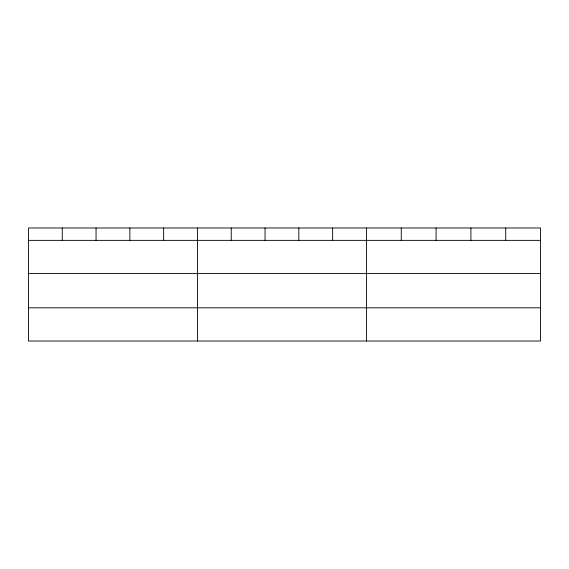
<?xml version="1.0" encoding="UTF-8"?>
<svg xmlns="http://www.w3.org/2000/svg" width="569" height="569" viewBox="0 0 569 569"><rect width="100%" height="100%" fill="white"/><g stroke="black" fill="none" stroke-linecap="round" stroke-linejoin="round"><path stroke-width="0.85" d="M540.55 273.582L540.55 227.977L28.45 227.977L28.45 341.023L540.55 341.023L540.55 273.582L28.45 273.582M28.45 240.367L540.55 240.367M28.45 307.808L540.55 307.808M505.727 227.977L505.727 240.367M470.904 227.977L470.904 240.367M436.082 227.977L436.082 240.367M401.259 227.977L401.259 240.367M366.436 227.977L366.436 341.023M332.637 227.977L332.637 240.367M298.839 227.977L298.839 240.367M265.04 227.977L265.04 240.367M231.242 227.977L231.242 240.367M197.443 227.977L197.443 341.023M163.644 227.977L163.644 240.367M129.846 227.977L129.846 240.367M96.047 227.977L96.047 240.367M62.249 227.977L62.249 240.367"/></g></svg>
